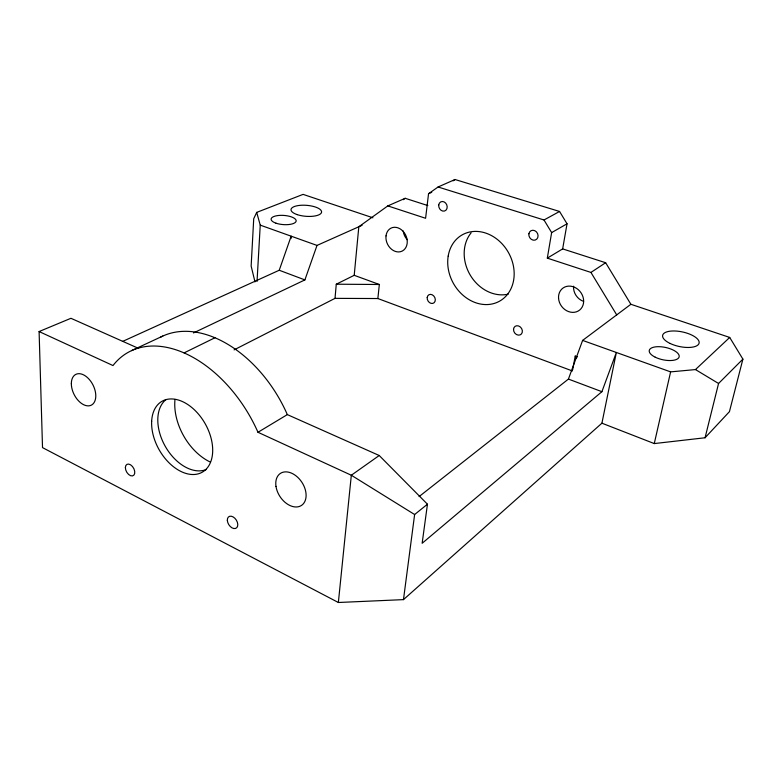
<?xml version="1.0" encoding="UTF-8"?>
<svg xmlns="http://www.w3.org/2000/svg" width="782" height="782" viewBox="0 0 782 782"><rect width="100%" height="100%" fill="white"/><g stroke="black" fill="none" stroke-linecap="round" stroke-linejoin="round"><path stroke-width="1.17" d="M257.034 281.461L260.24 225.128L256.701 212.391L303.084 194.376L372.906 217.787M290.992 238.608L291.158 236.184L279.233 270.249L122.432 341.499M234.092 349.867L335.019 298.362L336.27 284.208L354.207 275.313L379.338 284.492L377.862 298.538L572.434 370.961M354.207 275.313L358.821 226.76L387.813 205.901L405.184 198.296L427.813 205.568M338.362 602.492L351.323 475.241L379.221 455.505L427.461 504.214L422.143 543.294L601.905 391.684L616.353 352.477L601.915 423.189L403.473 599.628L338.362 602.492L42.521 447.617L39.1 331.548L70.937 318.294L138.6 348.41M438.067 186.996L544.008 219.986L551.642 232.596L547.312 258.138L562.649 248.901L567.038 223.799L559.56 211.463L455.026 179.508L438.067 186.996L428.546 193.711L425.594 218.276L387.813 205.901M403.473 599.628L414.626 514.527L427.461 504.214M572.649 369.818L575.229 356.074L577.527 356.915M654.27 443.58L670.614 371.88L695.472 369.573L718.56 383.483L705.061 437.764L654.27 443.58L601.915 423.189M562.649 248.901L605.649 262.723L630.879 304.286L729.704 337.443L742.9 359.124L729.44 411.655L705.061 437.764M193.477 332.937L304.892 279.907L317.013 245.421L362.105 225.294M419.074 496.599L568.426 379.084L582.61 340.405L630.879 304.286M256.701 212.391L253.72 218.716L251.149 266.066L254.981 281.872M718.56 383.483L742.9 359.124M695.472 369.573L729.704 337.443M403.258 199.674L405.184 198.296M453.13 180.838L455.026 179.508M547.312 258.138L590.938 272.429L605.649 262.723M39.1 331.548L112.999 365.556A115.032 74.192 60 0 1 257.982 432.28L287.336 414.607L379.221 455.505M551.642 232.596L567.038 223.799M544.008 219.986L559.56 211.463M184.093 352.887L214.962 337.756M131.542 350.619L162.783 336.065M428.546 193.711L431.742 192.294M335.019 298.362L377.862 298.538M336.27 284.208L379.338 284.492M260.24 225.128L317.013 245.421M582.61 340.405L670.614 371.88M279.233 270.249L304.892 279.907M568.426 379.084L601.905 391.684M257.982 432.28L351.323 475.241L414.626 514.527M575.229 356.074L576.578 358.009M590.938 272.429L616.705 314.892M508.192 294.159A37.301 31.28 60.6 0 1 470.441 275.45A37.301 31.28 60.6 0 1 471.116 232.831M206.477 469.415A40.537 26.451 60.5 0 1 165.51 446.776A40.537 26.451 60.5 0 1 166.116 399.465M209.85 461.849A49.364 32.922 60.5 0 1 174.992 399.416M583.577 301.373A13.519 11.72 53.1 0 1 573.587 286.202M407.275 239.683A12.522 10.078 65.1 0 1 403.238 231.052M160.633 337.12A111.943 74.212 60 0 1 287.336 414.607M528.896 233.779A5.161 4.448 60.9 0 0 535.044 240.113A5.161 4.448 60.9 0 0 536.413 231.843A5.161 4.448 60.9 0 0 528.896 233.779M513.53 329.418A4.975 4.115 54.8 0 0 520.01 334.931A4.975 4.115 54.8 0 0 520.313 326.964A4.975 4.115 54.8 0 0 513.53 329.418M438.741 204.972A4.966 4.096 66.2 0 0 444.528 211.023A4.966 4.096 66.2 0 0 445.564 202.978A4.966 4.096 66.2 0 0 438.741 204.972M448.194 256.095A38.054 31.544 60.6 0 0 492.416 303.905A38.054 31.544 60.6 0 0 502.22 243.974A38.054 31.544 60.6 0 0 448.194 256.095M427.207 297.453A4.78 3.812 60.4 0 0 432.778 303.406A4.78 3.812 60.4 0 0 433.736 295.928A4.78 3.812 60.4 0 0 427.207 297.453M151.659 421.342A40.762 26.441 60.5 0 0 195.959 474.322A40.762 26.441 60.5 0 0 198.824 414.528A40.762 26.441 60.5 0 0 151.659 421.342M125.374 467.587A6.452 3.978 60.4 0 0 132.383 475.925A6.452 3.978 60.4 0 0 132.481 466.512A6.452 3.978 60.4 0 0 125.374 467.587M227.337 520.421A6.823 4.409 57.2 0 0 235.47 528.466A6.823 4.409 57.2 0 0 234.864 518.261A6.823 4.409 57.2 0 0 227.337 520.421M71.338 383.757A17.233 10.577 63.2 0 0 89.744 405.711A17.233 10.577 63.2 0 0 89.617 379.837A17.233 10.577 63.2 0 0 71.338 383.757M275.987 486.365A19.169 13.069 56.7 0 0 300.64 505.925A19.169 13.069 56.7 0 0 296.173 475.974A19.169 13.069 56.7 0 0 275.987 486.365M558.553 298.284A13.802 11.838 53.5 0 0 578.152 311.07A13.802 11.838 53.5 0 0 576.549 288.363A13.802 11.838 53.5 0 0 558.553 298.284M386.015 235.91A12.766 10.146 64.9 0 0 400.697 251.648A12.766 10.146 64.9 0 0 403.062 231.267A12.766 10.146 64.9 0 0 386.015 235.91M275.987 223.183A12.571 4.604 4.2 0 0 296.065 221.404A12.571 4.604 4.2 0 0 278.832 215.451A12.571 4.604 4.2 0 0 275.987 223.183M297.199 214.62A15.347 5.503 4.6 0 0 321.5 212.499A15.347 5.503 4.6 0 0 300.19 205.334A15.347 5.503 4.6 0 0 297.199 214.62M655.228 357.188A15.288 6.305 12 0 0 679.108 356.983A15.288 6.305 12 0 0 658.278 346.68A15.288 6.305 12 0 0 655.228 357.188M670.135 343.464A18.641 7.449 12 0 0 699.069 343.249A18.641 7.449 12 0 0 673.41 330.972A18.641 7.449 12 0 0 670.135 343.464"/></g></svg>
